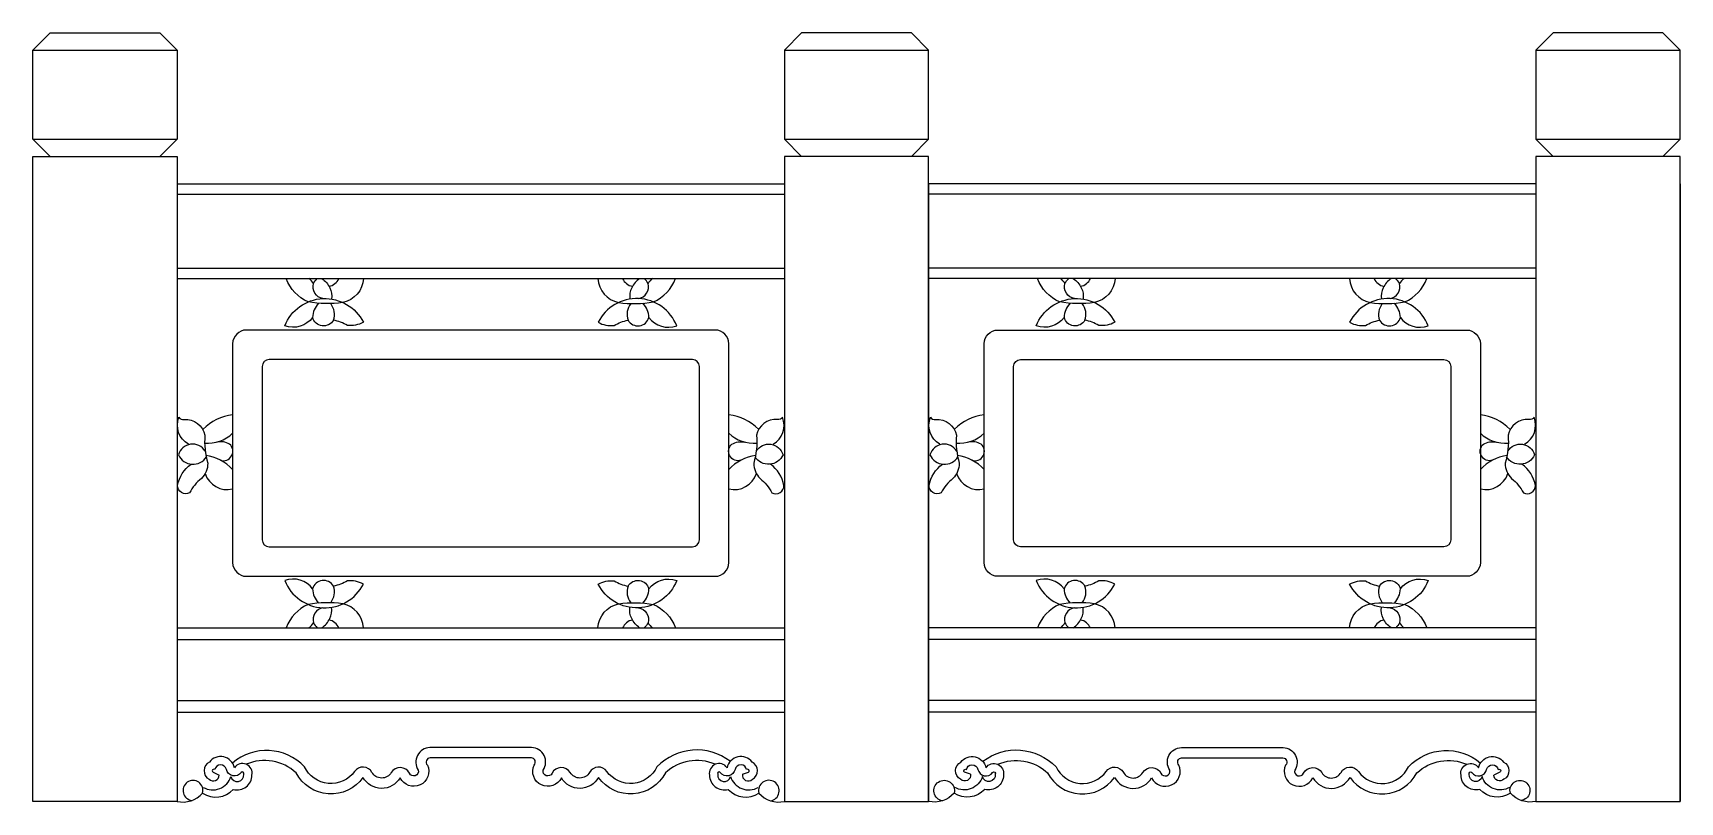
# Model space of a CAD drawing. Header units: metres. Extents: x 2955 to 5355, y 5456 to 6577.
import ezdxf

# ---------------------------------------------------------------- set-up
doc = ezdxf.new("R2010")
doc.units = ezdxf.units.M
for name, color, linetype in [('3', 3, 'Continuous'), ('4', 4, 'Continuous'), ('7', 7, 'Continuous')]:
    doc.layers.add(name, color=color, linetype=linetype)

msp = doc.modelspace()

# ---------------------------------------------------------------- linework, layer by layer
at = {"layer": '3'}
for p, q in [((3165.22, 6341.62), (4050.22, 6341.62)), ((5145.22, 6341.62), (4260.22, 6341.62)), ((3165.22, 6233.62), (4050.22, 6233.62)), ((5145.22, 6233.62), (4260.22, 6233.62)), ((3165.22, 5692.62), (4050.22, 5692.62)), ((5145.22, 5692.62), (4260.22, 5692.62)), ((3165.22, 5603.62), (4050.22, 5603.62)), ((5145.22, 5603.62), (4260.22, 5603.62)), ((3217.7, 5499.26), (3226.59, 5495.02)), ((3988.96, 5496.45), (3997.73, 5499.26)), ((4321.47, 5496.45), (4312.7, 5499.26)), ((5092.73, 5499.26), (5083.85, 5495.02))]:
    msp.add_line(p, q, dxfattribs=at)
for points in [[(3436.91, 6218.62, -0.34), (3406.87, 6183.66, -0.08), (3356.24, 6184.54, -0.2), (3323.99, 6218.62, -0.2)], [(3377.75, 6189.38, -0.44), (3363.91, 6211.22, -0.07), (3369.42, 6218.62)], [(3376.16, 6218.62, -0.14), (3387.75, 6205.27, -0.16), (3390.32, 6188.68, -0.16)], [(3778.53, 6218.62, 0.34), (3808.57, 6183.66, 0.08), (3859.19, 6184.54, 0.2), (3891.44, 6218.62, 0.2)], [(3839.27, 6218.62, 0.14), (3827.69, 6205.27, 0.16), (3825.12, 6188.68, 0.16)], [(3837.69, 6189.38, 0.44), (3851.52, 6211.22, 0.07), (3846.02, 6218.62)], [(4531.91, 6218.62, -0.34), (4501.87, 6183.66, -0.08), (4451.24, 6184.54, -0.2), (4418.99, 6218.62, -0.2)], [(4472.75, 6189.38, -0.44), (4458.91, 6211.22, -0.07), (4464.42, 6218.62)], [(4471.16, 6218.62, -0.14), (4482.75, 6205.27, -0.16), (4485.32, 6188.68, -0.16)], [(4873.53, 6218.62, 0.34), (4903.57, 6183.66, 0.08), (4954.19, 6184.54, 0.2), (4986.44, 6218.62, 0.2)], [(4934.27, 6218.62, 0.14), (4922.69, 6205.27, 0.16), (4920.12, 6188.68, 0.16)], [(4932.69, 6189.38, 0.44), (4946.52, 6211.22, 0.07), (4941.02, 6218.62)], [(3362.77, 6161.92, -0.33), (3322.17, 6149.7, -0.65), (3436.65, 6154.82, -0.15), (3413.48, 6150.19, 0.08), (3393.1, 6157.99, -0.67), (3362.77, 6161.92)], [(3852.66, 6161.92, 0.33), (3893.26, 6149.7, 0.65), (3778.79, 6154.82, 0.15), (3801.95, 6150.19, -0.08), (3822.34, 6157.99, 0.67), (3852.66, 6161.92)], [(4457.77, 6161.92, -0.33), (4417.17, 6149.7, -0.65), (4531.65, 6154.82, -0.15), (4508.48, 6150.19, 0.08), (4488.1, 6157.99, -0.67), (4457.77, 6161.92)], [(4947.66, 6161.92, 0.33), (4988.26, 6149.7, 0.65), (4873.79, 6154.82, 0.15), (4896.95, 6150.19, -0.08), (4917.34, 6157.99, 0.67), (4947.66, 6161.92)], [(3181.64, 5977.03, -0.37), (3168, 6016.41, 0.31), (3175.37, 6013.19, -0.39), (3205.74, 5990.17, 0.09), (3209.96, 5949.4, -0.2), (3200.67, 5927.11, 0.1), (3183.44, 5906.39, -0.57), (3165.93, 5916.98, -0.19), (3185.56, 5948.2)], [(4033.79, 5977.03, 0.37), (4047.44, 6016.41, -0.31), (4040.07, 6013.19, 0.39), (4009.69, 5990.17, -0.09), (4005.47, 5949.4, 0.2), (4014.76, 5927.11, -0.1), (4031.99, 5906.39, 0.57), (4049.51, 5916.98, 0.19), (4029.87, 5948.2)], [(4276.64, 5977.03, -0.37), (4263, 6016.41, 0.31), (4270.37, 6013.19, -0.39), (4300.74, 5990.17, 0.09), (4304.96, 5949.4, -0.2), (4295.67, 5927.11, 0.1), (4278.44, 5906.39, -0.57), (4260.93, 5916.98, -0.19), (4280.56, 5948.2)], [(5128.79, 5977.03, 0.37), (5142.44, 6016.41, -0.31), (5135.07, 6013.19, 0.39), (5104.69, 5990.17, -0.09), (5100.47, 5949.4, 0.2), (5109.76, 5927.11, -0.1), (5126.99, 5906.39, 0.57), (5144.51, 5916.98, 0.19), (5124.87, 5948.2)], [(3206.2, 5967.16, 0.65), (3167.31, 5961.63, 0.6), (3208.05, 5958.87, 0.6)], [(3228.32, 5953.78, 0.82), (3241.7, 5977.4, 0.17), (3223.19, 5980.32)], [(3987.11, 5953.78, -0.82), (3973.74, 5977.4, -0.17), (3992.25, 5980.32)], [(4009.23, 5967.16, -0.65), (4048.13, 5961.63, -0.6), (4007.39, 5958.87, -0.6)], [(4301.2, 5967.16, 0.65), (4262.31, 5961.63, 0.6), (4303.05, 5958.87, 0.6)], [(4323.32, 5953.78, 0.82), (4336.7, 5977.4, 0.17), (4318.19, 5980.32)], [(5082.11, 5953.78, -0.82), (5068.74, 5977.4, -0.17), (5087.25, 5980.32)], [(5104.23, 5967.16, -0.65), (5143.13, 5961.63, -0.6), (5102.39, 5958.87, -0.6)], [(3362.77, 5766.31, 0.33), (3322.17, 5778.54, 0.65), (3436.65, 5773.41, 0.15), (3413.48, 5778.04, -0.08), (3393.1, 5770.25, 0.67), (3362.77, 5766.31)], [(3852.66, 5766.31, -0.33), (3893.26, 5778.54, -0.65), (3778.79, 5773.41, -0.15), (3801.95, 5778.04, 0.08), (3822.34, 5770.25, -0.67), (3852.66, 5766.31)], [(4457.77, 5766.31, 0.33), (4417.17, 5778.54, 0.65), (4531.65, 5773.41, 0.15), (4508.48, 5778.04, -0.08), (4488.1, 5770.25, 0.67), (4457.77, 5766.31)], [(4947.66, 5766.31, -0.33), (4988.26, 5778.54, -0.65), (4873.79, 5773.41, -0.15), (4896.95, 5778.04, 0.08), (4917.34, 5770.25, -0.67), (4947.66, 5766.31)], [(3436.91, 5709.62, 0.34), (3406.87, 5744.57, 0.08), (3356.24, 5743.69, 0.2), (3323.99, 5709.62, 0.2)], [(3377.75, 5738.85, 0.44), (3363.91, 5717.02, 0.07), (3369.42, 5709.62)], [(3376.16, 5709.62, 0.14), (3387.75, 5722.97, 0.16), (3390.32, 5739.56, 0.16)], [(3778.53, 5709.62, -0.34), (3808.57, 5744.57, -0.08), (3859.19, 5743.69, -0.2), (3891.44, 5709.62, -0.2)], [(3839.27, 5709.62, -0.14), (3827.69, 5722.97, -0.16), (3825.12, 5739.56, -0.16)], [(3837.69, 5738.85, -0.44), (3851.52, 5717.02, -0.07), (3846.02, 5709.62)], [(4531.91, 5709.62, 0.34), (4501.87, 5744.57, 0.08), (4451.24, 5743.69, 0.2), (4418.99, 5709.62, 0.2)], [(4472.75, 5738.85, 0.44), (4458.91, 5717.02, 0.07), (4464.42, 5709.62)], [(4471.16, 5709.62, 0.14), (4482.75, 5722.97, 0.16), (4485.32, 5739.56, 0.16)], [(4873.53, 5709.62, -0.34), (4903.57, 5744.57, -0.08), (4954.19, 5743.69, -0.2), (4986.44, 5709.62, -0.2)], [(4934.27, 5709.62, -0.14), (4922.69, 5722.97, -0.16), (4920.12, 5739.56, -0.16)], [(4932.69, 5738.85, -0.44), (4946.52, 5717.02, -0.07), (4941.02, 5709.62)], [(3971.28, 5515.01, 0.38), (3864.48, 5507.01, -0.57), (3791.5, 5500.29, 0.55), (3766.21, 5498.88, -0.58), (3738.11, 5498.58, 0.6), (3711.68, 5497.5, -0.9), (3698.74, 5502.22, 0.59), (3681.76, 5535.1), (3533.67, 5535.1, 0.59), (3516.7, 5502.22, -0.9), (3503.76, 5497.5, 0.6), (3477.32, 5498.58, -0.58), (3449.22, 5498.88, 0.55), (3423.94, 5500.29, -0.57), (3350.96, 5507.01, 0.4), (3246.06, 5512.46, 0.27)], [(4339.15, 5515.01, -0.38), (4445.96, 5507.01, 0.57), (4518.94, 5500.29, -0.55), (4544.22, 5498.88, 0.58), (4572.32, 5498.58, -0.6), (4598.76, 5497.5, 0.9), (4611.7, 5502.22, -0.59), (4628.67, 5535.1), (4776.76, 5535.1, -0.59), (4793.74, 5502.22, 0.9), (4806.68, 5497.5, -0.6), (4833.11, 5498.58, 0.58), (4861.21, 5498.88, -0.55), (4886.5, 5500.29, 0.57), (4959.48, 5507.01, -0.4), (5064.37, 5512.46, -0.27)], [(3203.34, 5477.07, 0.48), (3243.77, 5492.78, 0.97), (3262.27, 5496.28, 0.99), (3258.62, 5498.8, -0.66), (3237.05, 5503.24, 0.83), (3220.29, 5502.85, 1.11), (3217.7, 5499.26, 1.11)], [(3997.73, 5499.26, 1.11), (3995.15, 5502.85, 0.83), (3978.38, 5503.24, -0.66), (3956.81, 5498.8, 0.99), (3953.16, 5496.28, 0.97), (3971.67, 5492.78, 0.48), (4012.1, 5477.07, 0.53)], [(4312.7, 5499.26, -1.11), (4315.29, 5502.85, -0.83), (4332.05, 5503.24, 0.66), (4353.62, 5498.8, -0.99), (4357.27, 5496.28, -0.97), (4338.77, 5492.78, -0.48), (4298.34, 5477.07, -0.53)], [(5107.1, 5477.07, -0.48), (5066.67, 5492.78, -0.97), (5048.16, 5496.28, -0.99), (5051.81, 5498.8, 0.66), (5073.38, 5503.24, -0.83), (5090.15, 5502.85, -1.11), (5092.73, 5499.26, -1.11)]]:
    msp.add_lwpolyline(points, format="xyb", dxfattribs=at)
for points in [[(3299.22, 5827.62), (3916.22, 5827.62, 0.41), (3926.22, 5837.62), (3926.22, 6090.62, 0.41), (3916.22, 6100.62), (3299.22, 6100.62, 0.41), (3289.22, 6090.62), (3289.22, 5837.62, 0.41)], [(5011.22, 5827.62), (4394.22, 5827.62, -0.41), (4384.22, 5837.62), (4384.22, 6090.62, -0.41), (4394.22, 6100.62), (5011.22, 6100.62, -0.41), (5021.22, 6090.62), (5021.22, 5837.62, -0.41)]]:
    msp.add_lwpolyline(points, format="xyb", close=True, dxfattribs=at)
for centre, radius, start, end in [((3349.62, 6204.86), 15.65, 23.98, 61.56), ((3382.22, 6227.43), 20.81, 282.77, 334.96), ((3833.21, 6227.43), 20.81, 205.04, 257.23), ((3865.82, 6204.86), 15.65, 118.44, 156.02), ((4444.62, 6204.86), 15.65, 23.98, 61.56), ((4477.22, 6227.43), 20.81, 282.77, 334.96), ((4928.21, 6227.43), 20.81, 205.04, 257.23), ((4960.82, 6204.86), 15.65, 118.44, 156.02), ((3394.74, 6160.71), 31.99, 136.79, 177.82), ((3368.99, 6166.42), 25.54, 340.73, 38.08), ((3846.44, 6166.42), 25.54, 141.92, 199.27), ((3820.69, 6160.71), 31.99, 2.18, 43.21), ((4489.74, 6160.71), 31.99, 136.79, 177.82), ((4463.99, 6166.42), 25.54, 340.73, 38.08), ((4941.44, 6166.42), 25.54, 141.92, 199.27), ((4915.69, 6160.71), 31.99, 2.18, 43.21), ((3254.64, 5948.76), 71.92, 96.72, 135.77), ((3960.8, 5948.76), 71.92, 44.23, 83.28), ((4349.64, 5948.76), 71.92, 96.72, 135.77), ((5055.8, 5948.76), 71.92, 44.23, 83.28), ((3209.27, 6032.64), 54.13, 265.87, 313.05), ((4006.17, 6032.64), 54.13, 226.95, 274.13), ((4304.27, 6032.64), 54.13, 265.87, 313.05), ((5101.17, 6032.64), 54.13, 226.95, 274.13), ((3195.62, 5890.96), 70.82, 44.41, 80.6), ((4019.81, 5890.96), 70.82, 99.4, 135.59), ((4290.62, 5890.96), 70.82, 44.41, 80.6), ((5114.81, 5890.96), 70.82, 99.4, 135.59), ((3238.26, 5944.8), 33.78, 197.99, 283.62), ((3977.17, 5944.8), 33.78, 256.38, 342.01), ((4333.26, 5944.8), 33.78, 197.99, 283.62), ((5072.17, 5944.8), 33.78, 256.38, 342.01), ((3394.74, 5767.53), 31.99, 182.18, 223.21), ((3368.99, 5761.82), 25.54, 321.92, 19.27), ((3846.44, 5761.82), 25.54, 160.73, 218.08), ((3820.69, 5767.53), 31.99, 316.79, 357.82), ((4489.74, 5767.53), 31.99, 182.18, 223.21), ((4463.99, 5761.82), 25.54, 321.92, 19.27), ((4941.44, 5761.82), 25.54, 160.73, 218.08), ((4915.69, 5767.53), 31.99, 316.79, 357.82), ((3349.62, 5723.38), 15.65, 298.44, 336.02), ((3382.22, 5700.81), 20.81, 25.04, 77.23), ((3833.21, 5700.81), 20.81, 102.77, 154.96), ((3865.82, 5723.38), 15.65, 203.98, 241.56), ((4444.62, 5723.38), 15.65, 298.44, 336.02), ((4477.22, 5700.81), 20.81, 25.04, 77.23), ((4928.21, 5700.81), 20.81, 102.77, 154.96), ((4960.82, 5723.38), 15.65, 203.98, 241.56)]:
    msp.add_arc(centre, radius, start, end, dxfattribs=at)
at = {"layer": '4'}
for p, q in [((2980.22, 6396.62), (3140.22, 6396.62)), ((4235.22, 6396.62), (4075.22, 6396.62)), ((5330.22, 6396.62), (5170.22, 6396.62)), ((3165.22, 6356.62), (4050.22, 6356.62)), ((5145.22, 6356.62), (4260.22, 6356.62)), ((3165.22, 6218.62), (4050.22, 6218.62)), ((5145.22, 6218.62), (4260.22, 6218.62)), ((3165.22, 5709.62), (4050.22, 5709.62)), ((5145.22, 5709.62), (4260.22, 5709.62)), ((3165.22, 5586.62), (4050.22, 5586.62)), ((5145.22, 5586.62), (4260.22, 5586.62))]:
    msp.add_line(p, q, dxfattribs=at)
msp.add_lwpolyline([(2955.22, 5456.62), (2955.22, 6396.62), (2980.22, 6396.62), (2955.22, 6421.62), (2955.22, 6551.62), (2980.22, 6576.62), (3140.22, 6576.62), (3165.22, 6551.62), (3165.22, 6421.62), (3140.22, 6396.62), (3165.22, 6396.62), (3165.22, 5456.62)], close=True, dxfattribs=at)
for points in [[(4260.22, 6356.62), (4260.22, 5456.62), (4260.22, 6396.62), (4235.22, 6396.62), (4260.22, 6421.62), (4260.22, 6551.62), (4235.22, 6576.62), (4075.22, 6576.62), (4050.22, 6551.62), (4050.22, 6421.62), (4075.22, 6396.62), (4050.22, 6396.62), (4050.22, 5456.62), (4260.22, 5456.62)], [(5355.22, 6356.62), (5355.22, 5456.62), (5355.22, 6396.62), (5330.22, 6396.62), (5355.22, 6421.62), (5355.22, 6551.62), (5330.22, 6576.62), (5170.22, 6576.62), (5145.22, 6551.62), (5145.22, 6421.62), (5170.22, 6396.62), (5145.22, 6396.62), (5145.22, 5456.62), (5355.22, 5456.62)]]:
    msp.add_lwpolyline(points, dxfattribs=at)
at = {"layer": '7'}
for p, q in [((2955.22, 6551.62), (3165.22, 6551.62)), ((4050.22, 6551.62), (4260.22, 6551.62)), ((5145.22, 6551.62), (5355.22, 6551.62)), ((2955.22, 6421.62), (3165.22, 6421.62)), ((4050.22, 6421.62), (4260.22, 6421.62)), ((5145.22, 6421.62), (5355.22, 6421.62))]:
    msp.add_line(p, q, dxfattribs=at)
for points in [[(3266.22, 5784.62), (3949.22, 5784.62, 0.41), (3969.22, 5804.62), (3969.22, 6123.62, 0.41), (3949.22, 6143.62), (3266.22, 6143.62, 0.41), (3246.22, 6123.62), (3246.22, 5804.62, 0.41)], [(5044.22, 5784.62), (4361.22, 5784.62, -0.41), (4341.22, 5804.62), (4341.22, 6123.62, -0.41), (4361.22, 6143.62), (5044.22, 6143.62, -0.41), (5064.22, 6123.62), (5064.22, 5804.62, -0.41)]]:
    msp.add_lwpolyline(points, format="xyb", close=True, dxfattribs=at)
for points in [[(3202.51, 5468.71, 0.37), (3247.17, 5474.15, 0.5), (3274.39, 5494.81, 0.81), (3248.8, 5505.69, 0.64), (3212.31, 5513.85, 0.6), (3211.77, 5488.83, 0.67), (3226.59, 5495.02, 0.67)], [(3949.44, 5510.61, 0.3), (3876.78, 5498.08, -0.56), (3779.3, 5491.55, -0.58), (3725.18, 5490.97, -0.99), (3685.49, 5509.58, 0.64), (3681.44, 5520.1), (3534, 5520.1, 0.64), (3529.95, 5509.58, -0.99), (3490.25, 5490.97, -0.58), (3436.13, 5491.55, -0.56), (3338.65, 5498.08, 0.3), (3266, 5510.61, 0.26)], [(3988.96, 5496.45, 0.73), (4003.67, 5488.83, 0.6), (4003.12, 5513.85, 0.64), (3966.64, 5505.69, 0.81), (3941.04, 5494.81, 0.5), (3968.27, 5474.15, 0.37), (4012.92, 5468.71, 0.37)], [(4321.47, 5496.45, -0.73), (4306.77, 5488.83, -0.6), (4307.31, 5513.85, -0.64), (4343.8, 5505.69, -0.81), (4369.39, 5494.81, -0.5), (4342.17, 5474.15, -0.37), (4297.51, 5468.71, -0.37)], [(4361, 5510.61, -0.3), (4433.65, 5498.08, 0.56), (4531.13, 5491.55, 0.58), (4585.25, 5490.97, 0.99), (4624.95, 5509.58, -0.64), (4629, 5520.1), (4776.44, 5520.1, -0.64), (4780.49, 5509.58, 0.99), (4820.18, 5490.97, 0.58), (4874.3, 5491.55, 0.56), (4971.78, 5498.08, -0.3), (5044.44, 5510.61, -0.26)], [(5107.92, 5468.71, -0.37), (5063.27, 5474.15, -0.5), (5036.04, 5494.81, -0.81), (5061.64, 5505.69, -0.64), (5098.12, 5513.85, -0.6), (5098.67, 5488.83, -0.67), (5083.85, 5495.02, -0.67)], [(3165.22, 5456.62, 0.28), (3202.51, 5468.71, 2.76), (3187.24, 5458.02, 1.09)], [(4029.88, 5457.43, 2.57), (4012.92, 5468.71, 0.28), (4050.22, 5456.62, 0.28)], [(4280.56, 5457.43, -2.57), (4297.51, 5468.71, -0.28), (4260.22, 5456.62, -0.28)], [(5145.22, 5456.62, -0.28), (5107.92, 5468.71, -2.76), (5123.19, 5458.02, -1.09)]]:
    msp.add_lwpolyline(points, format="xyb", dxfattribs=at)

doc.saveas('drawing.dxf')
